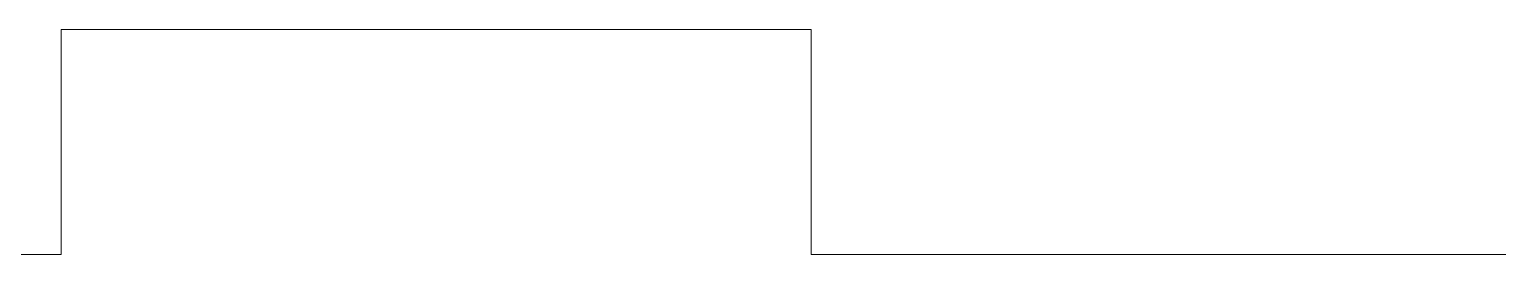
# Model space of a CAD drawing. Header units: centimetres. Extents: x -10.5 to 10.5, y -5.5 to 5.5.
# Drawn here: x -1.528 to 0.411, y -5.399 to -5.101 of the extents above; entities that cross this region are included whole.
import ezdxf

# ---------------------------------------------------------------- set-up
doc = ezdxf.new("R2010")
doc.units = ezdxf.units.CM
doc.header["$MEASUREMENT"] = 0
doc.layers.add('Laag 1', color=7, linetype='Continuous')

msp = doc.modelspace()

# ---------------------------------------------------------------- linework, layer by layer
at = {"layer": 'Laag 1', "color": 242, "lineweight": 9}
for points in [[(-1.48585, -5.10142), (-1.48585, -5.10142), (-0.49528, -5.10142), (-0.49528, -5.10142)], [(-1.48585, -5.39858), (-1.48585, -5.39858), (-1.48585, -5.10142), (-1.48585, -5.10142)], [(-0.49528, -5.10142), (-0.49528, -5.10142), (-0.49528, -5.39858), (-0.49528, -5.39858)], [(-2.47642, -5.39858), (-2.47642, -5.39858), (-1.48585, -5.39858), (-1.48585, -5.39858)], [(-0.49528, -5.39858), (-0.49528, -5.39858), (0.49528, -5.39858), (0.49528, -5.39858)]]:
    msp.add_open_spline(points, degree=3, dxfattribs=at)

doc.saveas('drawing.dxf')
